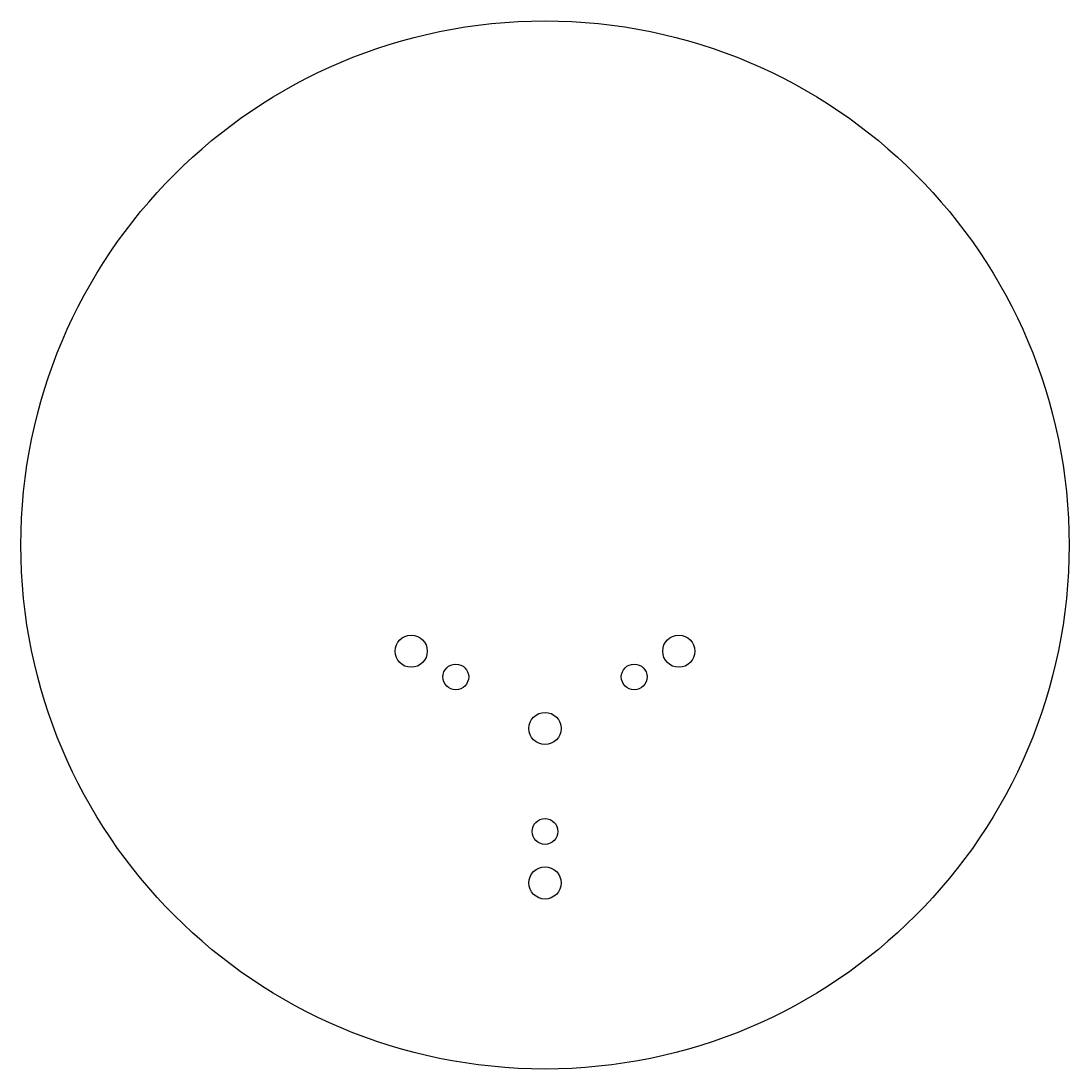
# Model space of a CAD drawing. Header units: millimetres. Extents: x -40.7 to 40.7, y -39.9 to 41.5.
import ezdxf

# ---------------------------------------------------------------- set-up
doc = ezdxf.new("R2010")
doc.units = ezdxf.units.MM
doc.layers.get('0').update_dxf_attribs({"linetype": 'CONTINUOUS'})

msp = doc.modelspace()

# ---------------------------------------------------------------- linework, layer by layer
for centre, radius in [((0, 0.809), 40.702), ((-10.392, -7.441), 1.25), ((10.392, -7.441), 1.25), ((-6.928, -9.441), 1), ((6.928, -9.441), 1), ((0, -13.441), 1.25), ((0, -21.441), 1), ((0, -25.441), 1.25)]:
    msp.add_circle(centre, radius)

doc.saveas('drawing.dxf')
